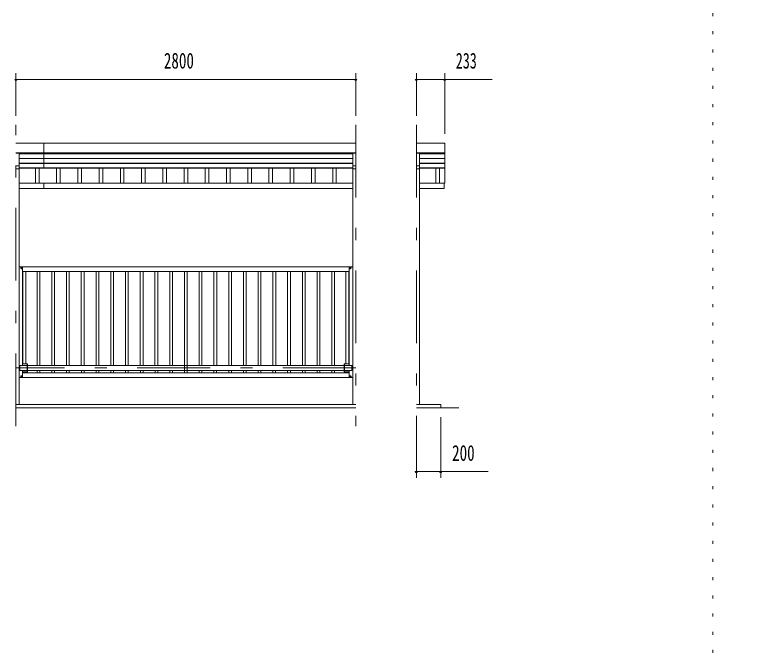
# Model space of a CAD drawing. Units: millimetres, scale not verified. Extents: x -22148 to 22152, y -10500 to 10500.
# Drawn here: x -13301 to -7215, y 23 to 5261 of the extents above; entities that cross this region are included whole.
import ezdxf
from ezdxf.enums import TextEntityAlignment as Align

# ---------------------------------------------------------------- set-up
doc = ezdxf.new("R2010")
doc.units = ezdxf.units.MM
doc.header["$LTSCALE"] = 50
doc.linetypes.add('USER3', pattern=[24, 12, -5, 2, -5])
doc.linetypes.add('USER5', pattern=[3, 0.5, -2.5])
for name, color, linetype, lineweight in [('0-2_1-0BOLD', 7, 'Continuous', 18), ('0-3_1-2CENTER', 3, 'USER3', 18), ('0-4_1-4THIN', 4, 'Continuous', 18), ('0-5_1-5DIM', 3, 'Continuous', 18), ('0-E_F-E_J_ADD', 5, 'USER5', 18)]:
    doc.layers.add(name, color=color, linetype=linetype, lineweight=lineweight)
doc.styles.add('ＭＳ ゴシック', font='')
doc.styles.get('ＭＳ ゴシック').set_extended_font_data('MS Gothic')

msp = doc.modelspace()

# ---------------------------------------------------------------- linework, layer by layer
at = {"layer": '0-2_1-0BOLD'}
for p, q in [((-10490.69, 4203.68), (-13290.69, 4203.68)), ((-13060.69, 3997.83), (-13060.69, 4201.73)), ((-13290.69, 4122.72), (-10490.69, 4122.72)), ((-13265.69, 4120.85), (-13290.69, 4120.85)), ((-13265.69, 2049.68), (-13265.69, 4122.72)), ((-13265.69, 4116.23), (-10515.69, 4116.23)), ((-10515.69, 4113.57), (-13265.69, 4113.57)), ((-13265.69, 4077.65), (-10515.69, 4077.65)), ((-10515.69, 4122.72), (-10515.69, 2049.68)), ((-10490.69, 4120.85), (-10515.69, 4120.85)), ((-9990.69, 4122.72), (-9757.69, 4122.72)), ((-9965.69, 4120.85), (-9990.69, 4120.85)), ((-9965.69, 2049.68), (-9965.69, 4122.72)), ((-9757.69, 4116.23), (-9965.69, 4116.23)), ((-9965.69, 4113.57), (-9757.69, 4113.57)), ((-9757.69, 4077.65), (-9965.69, 4077.65)), ((-10515.69, 4074.99), (-13265.69, 4074.99)), ((-13265.69, 4039.07), (-10515.69, 4039.07)), ((-10515.69, 4036.41), (-13265.69, 4036.41)), ((-9965.69, 4074.99), (-9757.69, 4074.99)), ((-9757.69, 4039.07), (-9965.69, 4039.07)), ((-9965.69, 4036.41), (-9757.69, 4036.41)), ((-13265.69, 4015.79), (-13290.69, 4015.79)), ((-13290.69, 3990.57), (-13265.69, 3990.57)), ((-10515.69, 4000.49), (-13265.69, 4000.49)), ((-13265.69, 3997.83), (-10515.69, 3997.83)), ((-10515.69, 4015.79), (-10490.69, 4015.79)), ((-10490.69, 3990.57), (-10515.69, 3990.57)), ((-9990.69, 4015.79), (-9965.69, 4015.79)), ((-9965.69, 3990.57), (-9990.69, 3990.57)), ((-9757.69, 4000.49), (-9965.69, 4000.49)), ((-9965.69, 3997.83), (-9757.69, 3997.83)), ((-13265.69, 3872.69), (-10515.69, 3872.69)), ((-13060.69, 3827.69), (-13060.69, 3872.69)), ((-9965.69, 3872.69), (-9757.69, 3872.69)), ((-10515.69, 3827.69), (-13265.69, 3827.69)), ((-13265.69, 3183.68), (-13242.29, 3183.68)), ((-10517.69, 3183.67), (-13263.69, 3183.67)), ((-13250.69, 3170.84), (-13250.69, 3176.52)), ((-13250.65, 3176.59), (-13245.73, 3179.43)), ((-13245.73, 3167.93), (-13250.65, 3170.77)), ((-13245.65, 3179.43), (-13240.73, 3176.59)), ((-13240.73, 3170.77), (-13245.65, 3167.93)), ((-13240.69, 3176.52), (-13240.69, 3170.84)), ((-10545.69, 2371.03), (-10545.69, 3164.68)), ((-10540.69, 3170.84), (-10540.69, 3176.52)), ((-10540.64, 3176.59), (-10535.73, 3179.43)), ((-10535.73, 3167.93), (-10540.64, 3170.77)), ((-10539.09, 3183.68), (-10515.69, 3183.68)), ((-10535.65, 3179.43), (-10530.73, 3176.59)), ((-10530.73, 3170.77), (-10535.65, 3167.93)), ((-10530.69, 3176.52), (-10530.69, 3170.84)), ((-13235.69, 3143.68), (-10545.69, 3143.68)), ((-13235.69, 2382.68), (-13195.69, 2382.68)), ((-13198.89, 2316.68), (-13198.89, 2382.68)), ((-10585.68, 2382.68), (-10545.68, 2382.68)), ((-10582.48, 2316.68), (-10582.48, 2382.68)), ((-13195.69, 2371.03), (-10585.68, 2371.03)), ((-10585.68, 2328.33), (-13195.69, 2328.33)), ((-10582.48, 2371.03), (-10523.63, 2371.03)), ((-10515.69, 2269.68), (-13265.69, 2269.68)), ((-13250.69, 2282.52), (-13250.69, 2276.84)), ((-13245.73, 2285.43), (-13250.65, 2282.59)), ((-13250.65, 2276.77), (-13245.73, 2273.93)), ((-13240.73, 2282.59), (-13245.65, 2285.43)), ((-13245.65, 2273.93), (-13240.73, 2276.77)), ((-13240.69, 2276.84), (-13240.69, 2282.52)), ((-13235.69, 2309.68), (-10545.69, 2309.68)), ((-10540.69, 2282.52), (-10540.69, 2276.84)), ((-10535.73, 2285.43), (-10540.64, 2282.59)), ((-10540.64, 2276.77), (-10535.73, 2273.93)), ((-10530.73, 2282.59), (-10535.65, 2285.43)), ((-10535.65, 2273.93), (-10530.73, 2276.77)), ((-10530.69, 2276.84), (-10530.69, 2282.52)), ((-10490.69, 2049.68), (-13290.69, 2049.68)), ((-13290.69, 2019.68), (-10490.69, 2019.68)), ((-9640.69, 2019.68), (-9990.69, 2019.68))]:
    msp.add_line(p, q, dxfattribs=at)
for points in [[(-9757.69, 3872.69), (-9757.69, 4203.68), (-9990.69, 4203.68)], [(-9762.69, 3872.69), (-9762.69, 3827.69), (-9965.69, 3827.69)], [(-13237.29, 3178.68), (-13237.29, 3164.68), (-13235.69, 3164.68), (-13235.69, 2371.03)], [(-10545.69, 3164.68), (-10544.09, 3164.68), (-10544.09, 3178.68)], [(-13195.69, 2382.68), (-13195.69, 2316.68), (-13235.69, 2316.68)], [(-10545.68, 2316.68), (-10585.68, 2316.68), (-10585.68, 2382.68)], [(-13198.89, 2328.33), (-13257.74, 2328.33), (-13257.74, 2371.03), (-13198.89, 2371.03)], [(-13237.29, 2274.68), (-13237.29, 2288.68), (-13235.69, 2288.68), (-13235.69, 2328.33)], [(-10523.63, 2371.03), (-10523.63, 2328.33), (-10582.48, 2328.33)], [(-10545.69, 2328.33), (-10545.69, 2288.68), (-10544.09, 2288.68), (-10544.09, 2274.68)], [(-9990.69, 2049.68), (-9790.69, 2049.68), (-9790.69, 2019.68)]]:
    msp.add_lwpolyline(points, dxfattribs=at)
for centre, radius in [((-13245.69, 3173.68), 6.25), ((-13245.69, 3173.68), 4.9), ((-10535.69, 3173.68), 6.25), ((-10535.69, 3173.68), 4.9), ((-13245.69, 2279.68), 6.25), ((-13245.69, 2279.68), 4.9), ((-10535.69, 2279.68), 6.25), ((-10535.69, 2279.68), 4.9)]:
    msp.add_circle(centre, radius, dxfattribs=at)
for centre, radius, start, end in [((-13245.69, 3173.68), 5.75, 149.59184, 150.40814), ((-13245.69, 3173.68), 5.75, 209.59184, 210.40814), ((-13245.69, 3173.68), 5.75, 89.59184, 90.40814), ((-13245.69, 3173.68), 5.75, 269.59184, 270.40814), ((-13242.29, 3178.68), 5, 0, 90), ((-13245.69, 3173.68), 5.75, 29.59184, 30.40814), ((-13245.69, 3173.68), 5.75, 329.59184, 330.40814), ((-10539.09, 3178.68), 5, 90, 180), ((-10535.69, 3173.68), 5.75, 149.59184, 150.40814), ((-10535.69, 3173.68), 5.75, 209.59184, 210.40814), ((-10535.69, 3173.68), 5.75, 89.59184, 90.40814), ((-10535.69, 3173.68), 5.75, 269.59184, 270.40814), ((-10535.69, 3173.68), 5.75, 29.59184, 30.40814), ((-10535.69, 3173.68), 5.75, 329.59184, 330.40814), ((-13245.69, 2279.68), 5.75, 149.59184, 150.40814), ((-13245.69, 2279.68), 5.75, 209.59184, 210.40814), ((-13245.69, 2279.68), 5.75, 89.59184, 90.40814), ((-13245.69, 2279.68), 5.75, 269.59184, 270.40814), ((-13242.29, 2274.68), 5, 270, 0), ((-13245.69, 2279.68), 5.75, 29.59184, 30.40814), ((-13245.69, 2279.68), 5.75, 329.59184, 330.40814), ((-10539.09, 2274.68), 5, 180, 270), ((-10535.69, 2279.68), 5.75, 149.59184, 150.40814), ((-10535.69, 2279.68), 5.75, 209.59184, 210.40814), ((-10535.69, 2279.68), 5.75, 89.59184, 90.40814), ((-10535.69, 2279.68), 5.75, 269.59184, 270.40814), ((-10535.69, 2279.68), 5.75, 29.59184, 30.40814), ((-10535.69, 2279.68), 5.75, 329.59184, 330.40814)]:
    msp.add_arc(centre, radius, start, end, dxfattribs=at)
at = {"layer": '0-3_1-2CENTER'}
for p, q in [((-13290.69, 1869.68), (-13290.69, 4353.68)), ((-10490.69, 4353.68), (-10490.69, 1869.68)), ((-9990.69, 4353.68), (-9990.69, 1869.68)), ((-13236.94, 3173.68), (-13254.44, 3173.68)), ((-13245.69, 3182.43), (-13245.69, 3164.93)), ((-10544.44, 3173.68), (-10526.94, 3173.68)), ((-10535.69, 3182.43), (-10535.69, 3164.93)), ((-10490.69, 2349.68), (-13290.69, 2349.68)), ((-13254.44, 2279.68), (-13236.94, 2279.68)), ((-13245.69, 2288.43), (-13245.69, 2270.93)), ((-10526.94, 2279.68), (-10544.44, 2279.68)), ((-10535.69, 2270.93), (-10535.69, 2288.43))]:
    msp.add_line(p, q, dxfattribs=at)
at = {"layer": '0-4_1-4THIN'}
for p, q in [((-13130.69, 3997.83), (-13130.69, 3872.69)), ((-13100.69, 3872.69), (-13100.69, 3997.83)), ((-12955.69, 3997.83), (-12955.69, 3872.69)), ((-12925.69, 3872.69), (-12925.69, 3997.83)), ((-12780.69, 3997.83), (-12780.69, 3872.69)), ((-12750.69, 3872.69), (-12750.69, 3997.83)), ((-12605.69, 3997.83), (-12605.69, 3872.69)), ((-12575.69, 3872.69), (-12575.69, 3997.83)), ((-12430.69, 3997.83), (-12430.69, 3872.69)), ((-12400.69, 3872.69), (-12400.69, 3997.83)), ((-12255.69, 3997.83), (-12255.69, 3872.69)), ((-12225.69, 3872.69), (-12225.69, 3997.83)), ((-12080.69, 3997.83), (-12080.69, 3872.69)), ((-12050.69, 3872.69), (-12050.69, 3997.83)), ((-11905.69, 3997.83), (-11905.69, 3872.69)), ((-11875.69, 3872.69), (-11875.69, 3997.83)), ((-11730.69, 3997.83), (-11730.69, 3872.69)), ((-11700.69, 3872.69), (-11700.69, 3997.83)), ((-11555.69, 3997.83), (-11555.69, 3872.69)), ((-11525.69, 3872.69), (-11525.69, 3997.83)), ((-11380.69, 3997.83), (-11380.69, 3872.69)), ((-11350.69, 3872.69), (-11350.69, 3997.83)), ((-11205.69, 3997.83), (-11205.69, 3872.69)), ((-11175.69, 3872.69), (-11175.69, 3997.83)), ((-11030.69, 3997.83), (-11030.69, 3872.69)), ((-11000.69, 3872.69), (-11000.69, 3997.83)), ((-10855.69, 3997.83), (-10855.69, 3872.69)), ((-10825.69, 3872.69), (-10825.69, 3997.83)), ((-10680.69, 3997.83), (-10680.69, 3872.69)), ((-10650.69, 3872.69), (-10650.69, 3997.83)), ((-9830.69, 3997.83), (-9830.69, 3872.69)), ((-9800.69, 3872.69), (-9800.69, 3997.83)), ((-13233.19, 2382.68), (-13233.19, 3143.68)), ((-13208.19, 3143.68), (-13208.19, 2382.68)), ((-13116.19, 2371.03), (-13116.19, 3143.68)), ((-13094.19, 3143.68), (-13094.19, 2371.03)), ((-12994.69, 2371.03), (-12994.69, 3143.68)), ((-12972.69, 3143.68), (-12972.69, 2371.03)), ((-12874.19, 2371.03), (-12874.19, 3143.68)), ((-12851.19, 3143.68), (-12851.19, 2371.03)), ((-12752.69, 2371.03), (-12752.69, 3143.68)), ((-12729.69, 3143.68), (-12729.69, 2371.03)), ((-12631.19, 2371.03), (-12631.19, 3143.68)), ((-12608.19, 3143.68), (-12608.19, 2371.03)), ((-12509.69, 2371.03), (-12509.69, 3143.68)), ((-12486.69, 3143.68), (-12486.69, 2371.03)), ((-12388.19, 2371.03), (-12388.19, 3143.68)), ((-12365.19, 3143.68), (-12365.19, 2371.03)), ((-12266.69, 2371.03), (-12266.69, 3143.68)), ((-12243.69, 3143.68), (-12243.69, 2371.03)), ((-12145.19, 2371.03), (-12145.19, 3143.68)), ((-12122.19, 3143.68), (-12122.19, 2371.03)), ((-12023.69, 2371.03), (-12023.69, 3143.68)), ((-12000.69, 3143.68), (-12000.69, 2371.03)), ((-11902.19, 2309.68), (-11902.19, 3143.68)), ((-11879.19, 3143.68), (-11879.19, 2309.68)), ((-11780.69, 2371.03), (-11780.69, 3143.68)), ((-11757.69, 3143.68), (-11757.69, 2371.03)), ((-11659.19, 2371.03), (-11659.19, 3143.68)), ((-11636.19, 3143.68), (-11636.19, 2371.03)), ((-11537.69, 2371.03), (-11537.69, 3143.68)), ((-11514.69, 3143.68), (-11514.69, 2371.03)), ((-11416.19, 2371.03), (-11416.19, 3143.68)), ((-11393.19, 3143.68), (-11393.19, 2371.03)), ((-11294.69, 2371.03), (-11294.69, 3143.68)), ((-11271.68, 3143.68), (-11271.68, 2371.03)), ((-11173.19, 2371.03), (-11173.19, 3143.68)), ((-11150.19, 3143.68), (-11150.19, 2371.03)), ((-11051.69, 2371.03), (-11051.69, 3143.68)), ((-11028.69, 3143.68), (-11028.69, 2371.03)), ((-10930.19, 2371.03), (-10930.19, 3143.68)), ((-10907.19, 3143.68), (-10907.19, 2371.03)), ((-10808.69, 2371.03), (-10808.69, 3143.68)), ((-10786.69, 3143.68), (-10786.69, 2371.03)), ((-10687.19, 2371.03), (-10687.19, 3143.68)), ((-10665.19, 3143.68), (-10665.19, 2371.03)), ((-10573.19, 2382.68), (-10573.19, 3143.68)), ((-10548.19, 3143.68), (-10548.19, 2382.68)), ((-13233.19, 2309.68), (-13233.19, 2316.68)), ((-13208.19, 2316.68), (-13208.19, 2309.68)), ((-13116.19, 2309.68), (-13116.19, 2328.33)), ((-13094.19, 2328.33), (-13094.19, 2309.68)), ((-12994.69, 2309.68), (-12994.69, 2328.33)), ((-12972.69, 2328.33), (-12972.69, 2309.68)), ((-12873.19, 2309.68), (-12873.19, 2328.33)), ((-12851.19, 2328.33), (-12851.19, 2309.68)), ((-12751.69, 2309.68), (-12751.69, 2328.33)), ((-12729.69, 2328.33), (-12729.69, 2309.68)), ((-12630.19, 2309.68), (-12630.19, 2328.33)), ((-12608.19, 2328.33), (-12608.19, 2309.68)), ((-12508.69, 2309.68), (-12508.69, 2328.33)), ((-12486.69, 2328.33), (-12486.69, 2309.68)), ((-12387.19, 2309.68), (-12387.19, 2328.33)), ((-12365.19, 2328.33), (-12365.19, 2309.68)), ((-12265.69, 2309.68), (-12265.69, 2328.33)), ((-12243.69, 2328.33), (-12243.69, 2309.68)), ((-12144.19, 2309.68), (-12144.19, 2328.33)), ((-12122.19, 2328.33), (-12122.19, 2309.68)), ((-12022.69, 2309.68), (-12022.69, 2328.33)), ((-12000.69, 2328.33), (-12000.69, 2309.68)), ((-11901.19, 2328.33), (-11901.19, 2309.68)), ((-11880.19, 2309.68), (-11880.19, 2328.33)), ((-11780.69, 2309.68), (-11780.69, 2328.33)), ((-11758.69, 2328.33), (-11758.69, 2309.68)), ((-11659.19, 2309.68), (-11659.19, 2328.33)), ((-11637.19, 2328.33), (-11637.19, 2309.68)), ((-11537.69, 2309.68), (-11537.69, 2328.33)), ((-11515.69, 2328.33), (-11515.69, 2309.68)), ((-11416.19, 2309.68), (-11416.19, 2328.33)), ((-11394.18, 2328.33), (-11394.18, 2309.68)), ((-11294.69, 2309.68), (-11294.69, 2328.33)), ((-11272.69, 2328.33), (-11272.69, 2309.68)), ((-11173.19, 2309.68), (-11173.19, 2328.33)), ((-11151.19, 2328.33), (-11151.19, 2309.68)), ((-11051.69, 2309.68), (-11051.69, 2328.33)), ((-11029.69, 2328.33), (-11029.69, 2309.68)), ((-10930.19, 2309.68), (-10930.19, 2328.33)), ((-10908.19, 2328.33), (-10908.19, 2309.68)), ((-10808.69, 2309.68), (-10808.69, 2328.33)), ((-10786.69, 2328.33), (-10786.69, 2309.68)), ((-10687.19, 2309.68), (-10687.19, 2328.33)), ((-10665.19, 2328.33), (-10665.19, 2309.68)), ((-10573.19, 2309.68), (-10573.19, 2316.68)), ((-10548.19, 2316.68), (-10548.19, 2309.68))]:
    msp.add_line(p, q, dxfattribs=at)
at = {"layer": '0-5_1-5DIM'}
for p, q in [((-13290.69, 4428.68), (-13290.69, 4778.68)), ((-10490.69, 4778.68), (-10490.69, 4428.68)), ((-9990.69, 4428.68), (-9990.69, 4778.68)), ((-9757.69, 4778.68), (-9757.69, 4278.68)), ((-13280.69, 4728.68), (-13300.69, 4728.68)), ((-13290.69, 4728.68), (-10490.69, 4728.68)), ((-10480.69, 4728.68), (-10500.69, 4728.68)), ((-9980.69, 4728.68), (-10000.69, 4728.68)), ((-9990.69, 4728.68), (-9365.19, 4728.68)), ((-9747.69, 4728.68), (-9767.69, 4728.68)), ((-9990.69, 1944.68), (-9990.69, 1444.68)), ((-9790.69, 1444.68), (-9790.69, 1944.68)), ((-9980.69, 1494.68), (-10000.69, 1494.68)), ((-9990.69, 1494.68), (-9398.19, 1494.68)), ((-9780.69, 1494.68), (-9800.69, 1494.68))]:
    msp.add_line(p, q, dxfattribs=at)
for centre in [(-13290.69, 4728.68), (-10490.69, 4728.68), (-9990.69, 4728.68), (-9757.69, 4728.68), (-9990.69, 1494.68), (-9790.69, 1494.68)]:
    msp.add_arc(centre, 10, 180, 0, dxfattribs=at)
at = {"layer": '0-E_F-E_J_ADD'}
msp.add_lwpolyline([(22151.87, -10500), (-7548.13, -10500), (-7548.13, 10500), (22151.87, 10500)], close=True, dxfattribs=at)

# ---------------------------------------------------------------- texts
at = {"layer": '0-5_1-5DIM', "color": 7, "style": 'ＭＳ ゴシック'}
for s, width, p in [('2800', 0.7, (-12071.96, 4778.68)), ('233', 0.65, (-9665.86, 4778.68)), ('200', 0.7, (-9696.7, 1544.68))]:
    msp.add_text(s, height=130.2, dxfattribs=dict(at, width=width)).set_placement(p, align=Align.BOTTOM_LEFT)

doc.saveas('drawing.dxf')
